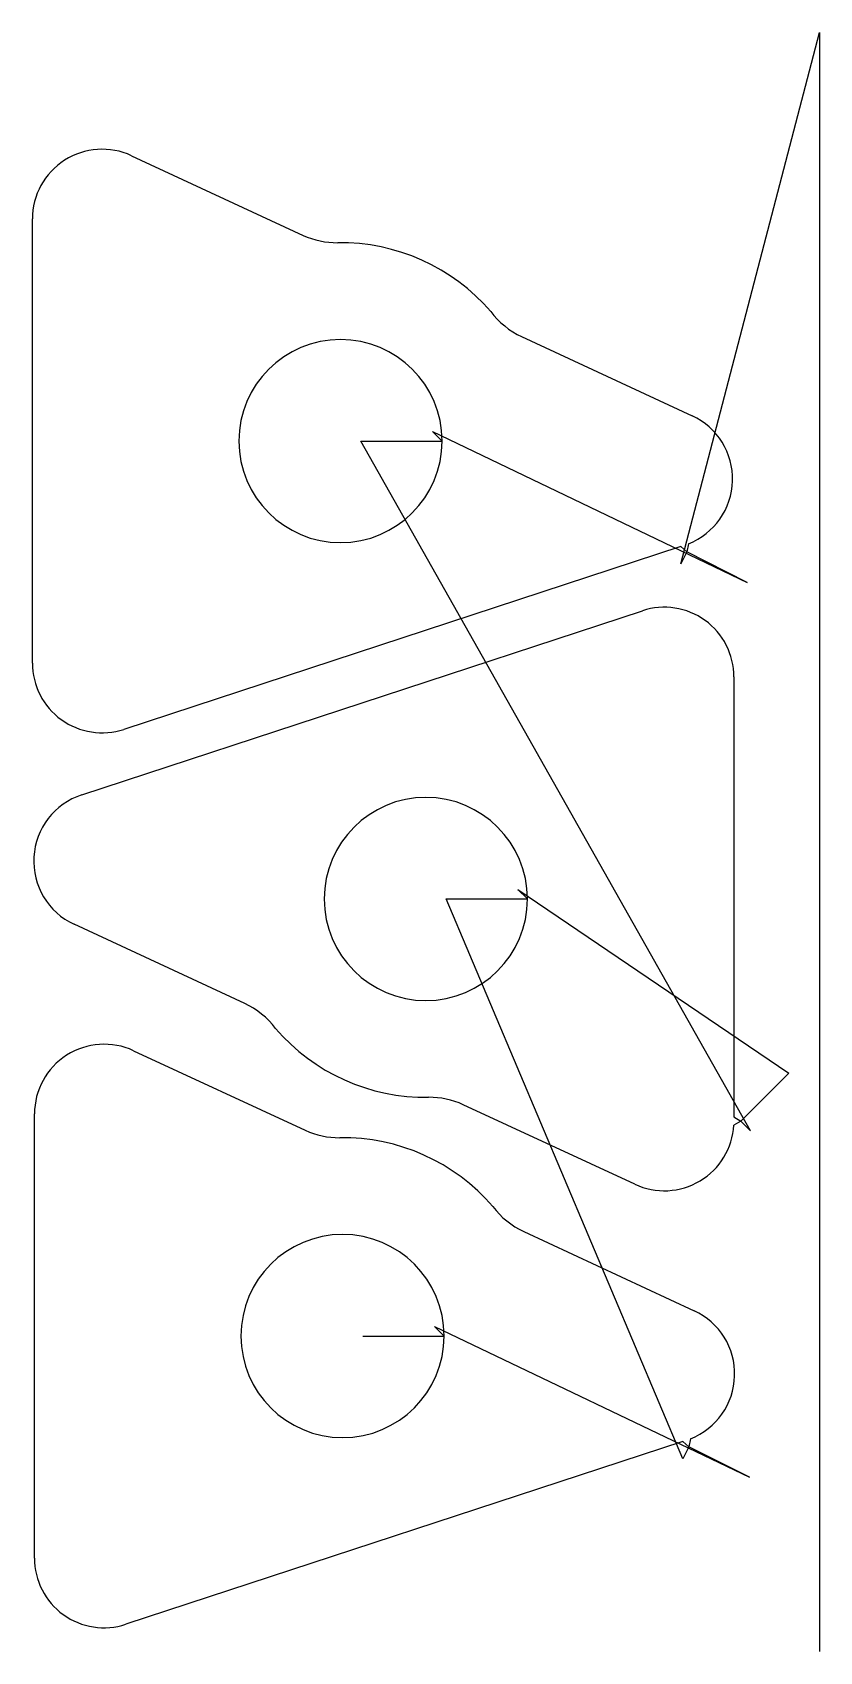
# Model space of a CAD drawing. Header units: metres. Extents: x 7 to 298, y 311 to 909.
import ezdxf

# ---------------------------------------------------------------- set-up
doc = ezdxf.new("R2010")
doc.units = ezdxf.units.M

msp = doc.modelspace()

# ---------------------------------------------------------------- linework, layer by layer
at = {"layer": 'TOOL_0'}
for p, q in [((246.413, 712.291), (297.671, 908.556)), ((297.671, 908.556), (297.671, 907.556)), ((297.671, 907.556), (297.671, 908.556)), ((297.671, 908.556), (297.671, 907.556)), ((297.671, 907.556), (297.671, 311.628)), ((43.626, 863.015), (107.032, 833.609)), ((7.042, 675.655), (7.042, 839.655)), ((187.661, 796.215), (250.626, 767.014)), ((158.292, 757.655), (154.756, 761.191)), ((154.756, 761.191), (270.98, 705.476)), ((272.16, 502.977), (128.292, 757.655)), ((128.292, 757.655), (158.292, 757.655)), ((246.403, 718.723), (40.828, 651.191)), ((248.668, 716.754), (246.403, 718.723)), ((249.24, 719.7), (248.669, 716.753)), ((248.669, 716.753), (246.413, 712.291)), ((270.98, 705.476), (248.668, 716.754)), ((25.26, 627.015), (232.26, 695.015)), ((266.046, 670.551), (266.046, 508.051)), ((189.797, 588.551), (186.261, 592.087)), ((186.261, 592.087), (286.302, 524.191)), ((247.171, 381.803), (159.797, 588.551)), ((159.797, 588.551), (189.797, 588.551)), ((85.427, 549.99), (22.462, 579.191)), ((44.384, 532.527), (107.79, 503.121)), ((286.302, 524.191), (268.624, 506.513)), ((7.8, 345.167), (7.8, 509.167)), ((229.462, 483.191), (166.056, 512.597)), ((268.624, 506.513), (266.002, 505.051)), ((266.046, 508.051), (268.624, 506.513)), ((268.624, 506.513), (272.16, 502.977)), ((188.419, 465.727), (251.384, 436.526)), ((159.05, 427.166), (155.514, 430.702)), ((155.514, 430.702), (271.738, 374.988)), ((129.05, 427.166), (159.05, 427.166)), ((249.998, 389.212), (249.427, 386.265)), ((247.161, 388.235), (41.586, 320.703)), ((249.426, 386.266), (247.161, 388.235)), ((249.427, 386.265), (247.171, 381.803)), ((271.738, 374.988), (249.426, 386.266)), ((297.671, 311.628), (297.671, 310.628))]:
    msp.add_line(p, q, dxfattribs=at)
for centre, radius, start, end in [((32.792, 839.655), 25.75, 65.118873, 180), ((119.338, 860.144), 29.25, 245.119788, 270.812943), ((120.793, 757.654), 73.25, 40.744422, 90.813506), ((200.528, 823.654), 30.306, 216.887669, 244.876659), ((120.792, 757.655), 37.5, 0, 180), ((239.792, 743.654), 25.75, 291.525399, 65.118873), ((120.792, 757.655), 37.5, 180, 0), ((240.296, 670.551), 25.75, 0, 108.184456), ((32.792, 675.655), 25.75, 180, 288.184456), ((33.296, 602.551), 25.75, 108.184456, 245.118873), ((152.297, 588.551), 37.5, 0, 180), ((152.297, 588.551), 37.5, 180, 0), ((72.561, 522.551), 30.306, 36.890316, 64.878371), ((152.296, 588.552), 73.25, 220.743912, 270.812724), ((33.55, 509.167), 25.75, 65.118873, 180), ((153.75, 486.062), 29.25, 65.119788, 90.812943), ((120.096, 529.656), 29.25, 245.119788, 270.812943), ((240.296, 506.551), 25.75, 245.118873, 356.660456), ((121.551, 427.166), 73.25, 40.744422, 90.813506), ((201.286, 493.166), 30.306, 216.887669, 244.876659), ((121.55, 427.166), 37.5, 0, 180), ((240.55, 413.166), 25.75, 291.525399, 65.118873), ((121.55, 427.166), 37.5, 180, 0), ((33.55, 345.167), 25.75, 180, 288.184456)]:
    msp.add_arc(centre, radius, start, end, dxfattribs=at)

doc.saveas('drawing.dxf')
